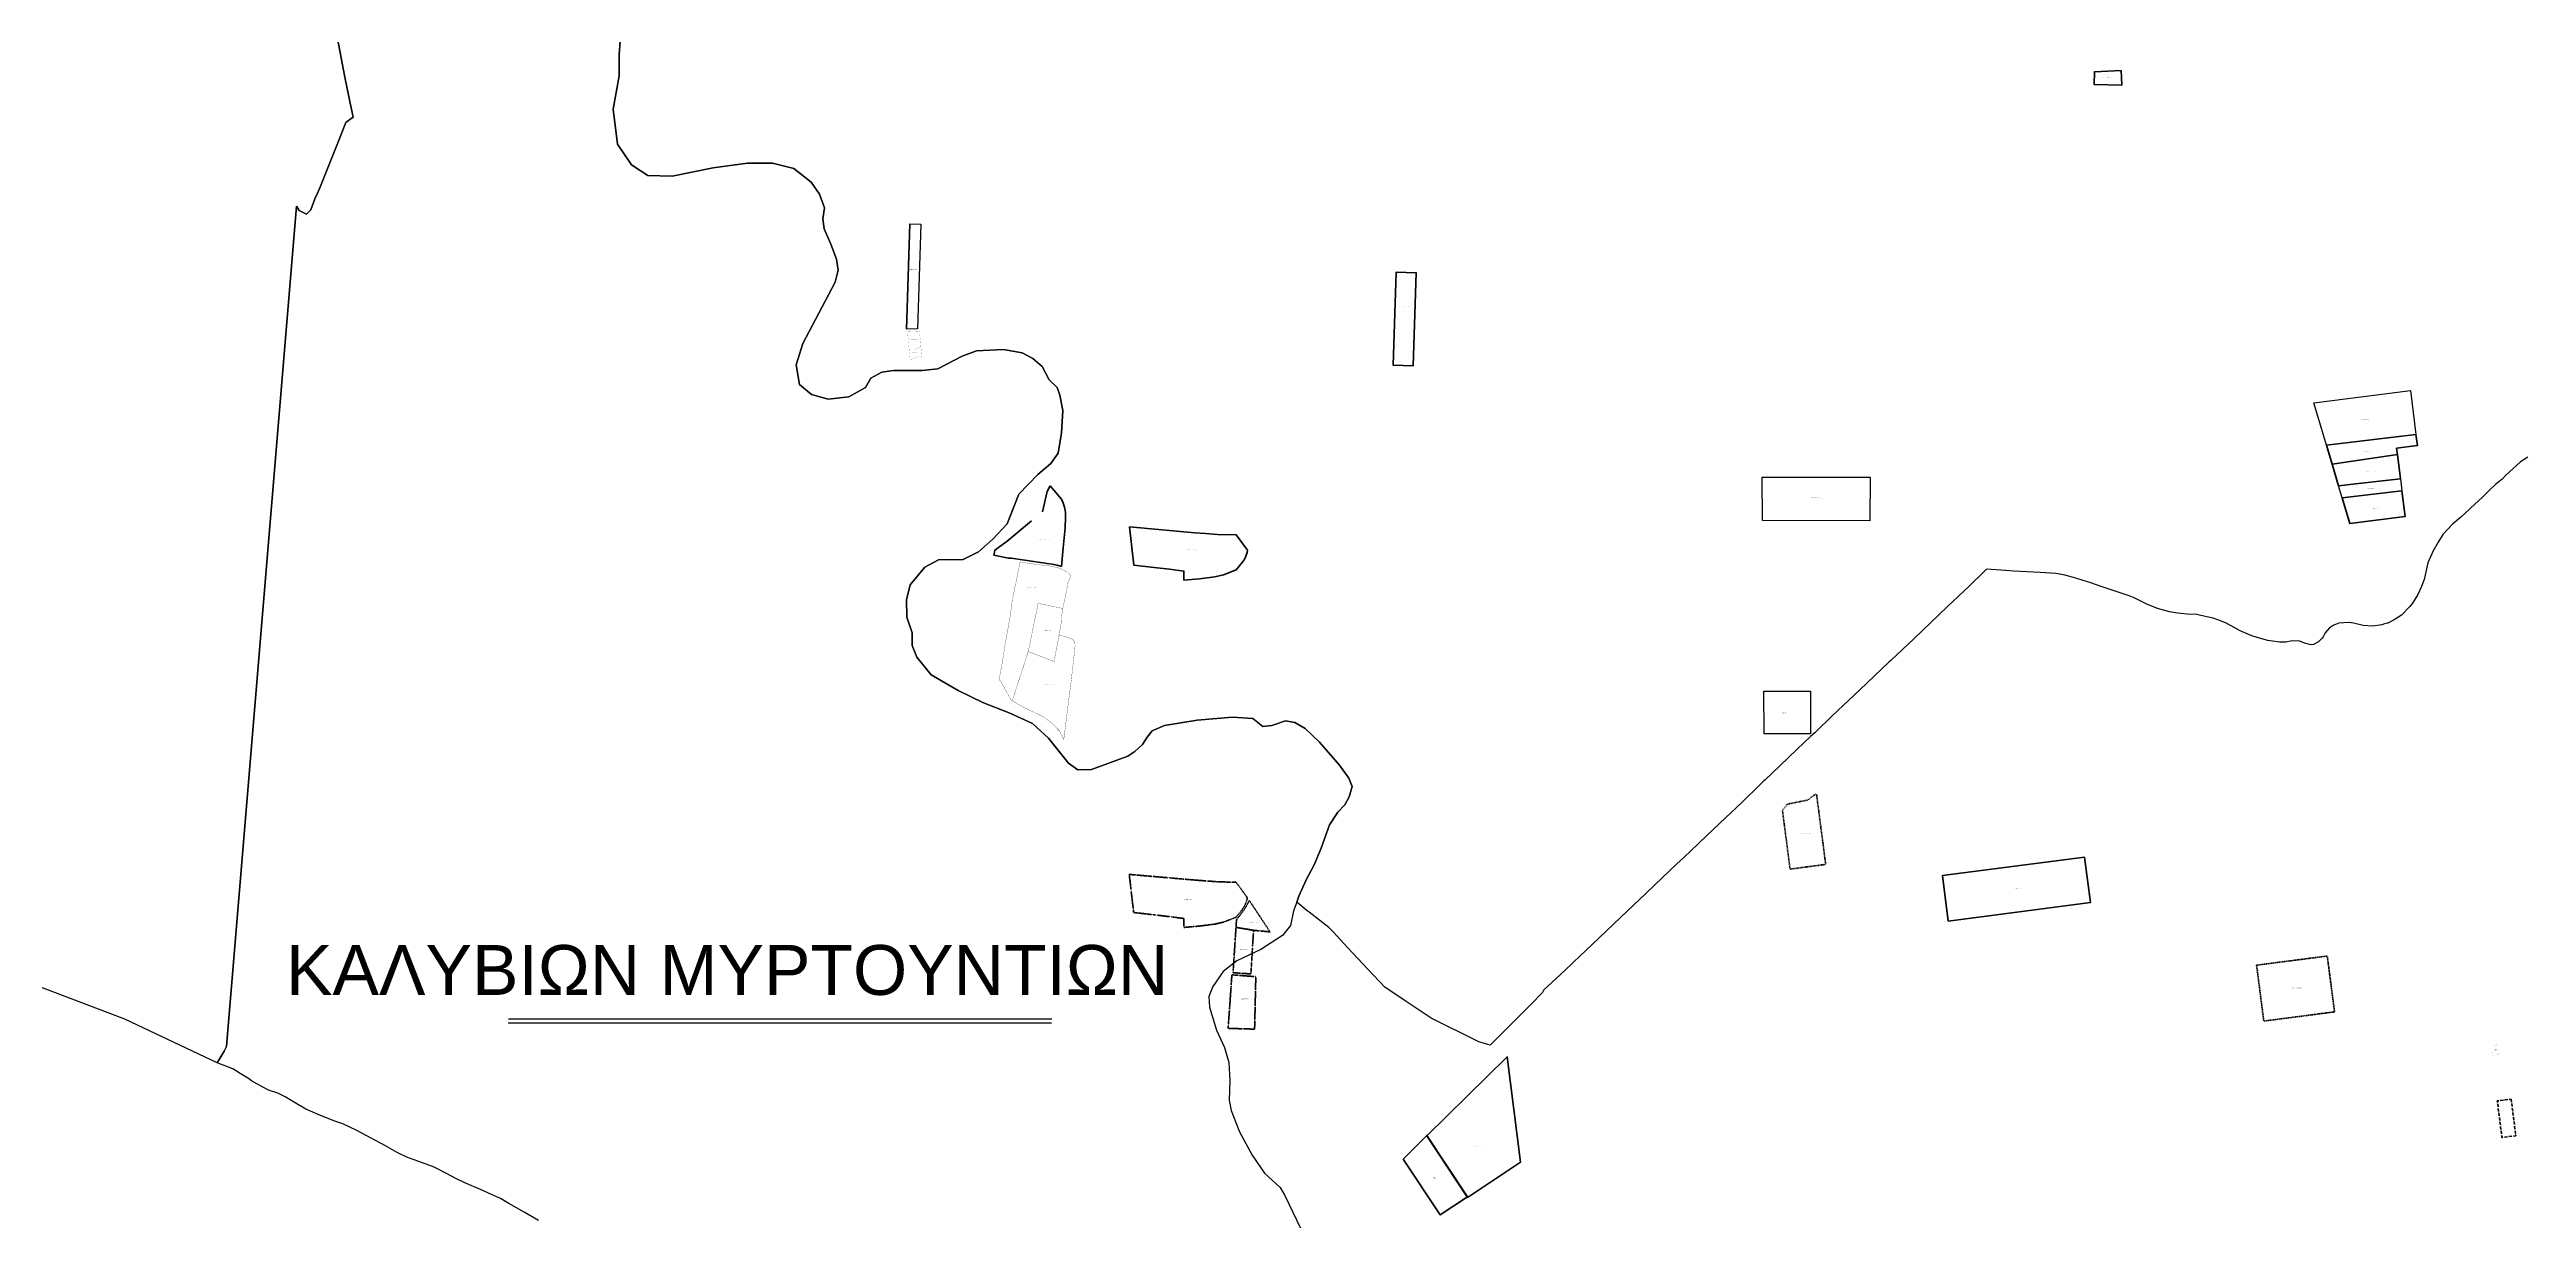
# Model space of a CAD drawing. Header units: metres. Extents: x 245125 to 394351, y 270578 to 4233311.
# Drawn here: x 254041 to 259008, y 4188405 to 4190753 of the extents above; entities that cross this region are included whole.
import ezdxf
from ezdxf.enums import TextEntityAlignment as Align
from ezdxf.lldxf.tags import DXFTag

# ---------------------------------------------------------------- set-up
doc = ezdxf.new("R2010")
doc.units = ezdxf.units.M
for name, pattern in [('DASHDOT', [25.4, 12.7, -6.35, 0, -6.35]), ('DASHDOT_LINE', [18, 12, -3, 0, -3]), ('t-orio', [0.79, 0.5, -0.12, 0.05, -0.12])]:
    doc.linetypes.add(name, pattern=pattern)
for name, color, linetype in [('4495-(228-329)', 103, 'Continuous'), ('ASTOTA', 7, 'Continuous'), ('t-orio', 7, 't-orio'), ('topo2011', 23, 'Continuous'), ('topo2012', 144, 'Continuous'), ('topo2013', 66, 'Continuous'), ('topo2015', 137, 'Continuous'), ('topo2016', 36, 'Continuous'), ('topo2017', 2, 'Continuous'), ('topo2018', 5, 'Continuous'), ('topo2019', 6, 'Continuous'), ('topo2020', 3, 'Continuous'), ('ΗΛΕΙΑ_Ονομασία ΟΤΑ_ΟΚΧΕ', 6, 'Continuous')]:
    doc.layers.add(name, color=color, linetype=linetype)
doc.styles.add('ARIAL', font='arial.ttf')
doc.styles.get("Standard").update_dxf_attribs({"font": 'arial.ttf'})
tags = doc.linetypes.add('DASHDOTX2', pattern=[2, 1, -0.5, 0, -0.5]).pattern_tags.tags
tags[10:11] = [DXFTag(74, 4), DXFTag(75, 0), DXFTag(340, '0'), DXFTag(46, 1.0), DXFTag(50, 0.0), DXFTag(44, 0.0), DXFTag(45, 0.0)]
tags[8:9] = [DXFTag(74, 4), DXFTag(75, 0), DXFTag(340, '0'), DXFTag(46, 1.0), DXFTag(50, 0.0), DXFTag(44, 0.0), DXFTag(45, 0.0)]
tags[6:7] = [DXFTag(74, 4), DXFTag(75, 0), DXFTag(340, '0'), DXFTag(46, 1.0), DXFTag(50, 0.0), DXFTag(44, 0.0), DXFTag(45, 0.0)]
tags[4:5] = [DXFTag(74, 4), DXFTag(75, 0), DXFTag(340, '0'), DXFTag(46, 1.0), DXFTag(50, 0.0), DXFTag(44, 0.0), DXFTag(45, 0.0)]
tags = doc.linetypes.add('HIDDEN', pattern=[0.375, 0.25, -0.125]).pattern_tags.tags
tags[6:7] = [DXFTag(74, 4), DXFTag(75, 0), DXFTag(340, '0'), DXFTag(46, 1.0), DXFTag(50, 0.0), DXFTag(44, 0.0), DXFTag(45, 0.0)]
tags[4:5] = [DXFTag(74, 4), DXFTag(75, 0), DXFTag(340, '0'), DXFTag(46, 1.0), DXFTag(50, 0.0), DXFTag(44, 0.0), DXFTag(45, 0.0)]
tags = doc.linetypes.add('HIDDENX2', pattern=[0.75, 0.5, -0.25]).pattern_tags.tags
tags[6:7] = [DXFTag(74, 4), DXFTag(75, 0), DXFTag(340, '0'), DXFTag(46, 1.0), DXFTag(50, 0.0), DXFTag(44, 0.0), DXFTag(45, 0.0)]
tags[4:5] = [DXFTag(74, 4), DXFTag(75, 0), DXFTag(340, '0'), DXFTag(46, 1.0), DXFTag(50, 0.0), DXFTag(44, 0.0), DXFTag(45, 0.0)]

msp = doc.modelspace()

# ---------------------------------------------------------------- linework, layer by layer
at = {"layer": '4495-(228-329)', "color": 103}
for p, q in [((254961.1, 4188801.1), (256050.8, 4188801.1)), ((254961.5, 4188809.2), (256051.2, 4188809.2))]:
    msp.add_line(p, q, dxfattribs=at)
at = {"layer": 'ASTOTA', "color": 253, "linetype": 'HIDDEN', "ltscale": 300}
for points in [[(259010.8, 4189935.3), (258996.6, 4189926.3), (258988.1, 4189918.7), (258967.1, 4189899.3), (258959.7, 4189891.4), (258953, 4189886), (258947.4, 4189881.9), (258946, 4189880.8), (258936, 4189871.1), (258920, 4189855.5), (258895.9, 4189833.1), (258894.3, 4189831.6), (258875.7, 4189814.3), (258860, 4189801.1), (258840.4, 4189780.3), (258831.5, 4189764.9), (258821.5, 4189747.9), (258810.7, 4189723.5), (258803.2, 4189690.3), (258798.1, 4189675.9), (258790.4, 4189660.3), (258779.6, 4189642.9), (258774.5, 4189636), (258757.5, 4189619), (258743, 4189609.3), (258739.1, 4189607.3), (258730, 4189602.9), (258729.6, 4189602.8), (258721.6, 4189600.4), (258720.2, 4189599.9), (258718.1, 4189599.3), (258700.5, 4189596.5), (258680.6, 4189597.9), (258661.4, 4189602.4), (258651.9, 4189603.9), (258632.2, 4189602.8), (258621.7, 4189598.8), (258613.6, 4189593.5), (258604.9, 4189583), (258600.5, 4189575.4), (258598.9, 4189572.6), (258591.2, 4189565), (258581.4, 4189559.7), (258575.9, 4189559.4), (258565.5, 4189561.8), (258553.9, 4189566.6), (258538.3, 4189567.2), (258525.7, 4189564.4), (258513.3, 4189564.4), (258489.7, 4189567.8), (258468, 4189573.6), (258457.9, 4189577), (258434.3, 4189587.3), (258423.5, 4189593.3), (258406.1, 4189602.8), (258394.5, 4189607.5), (258379.8, 4189612.4), (258361.2, 4189616.7), (258352.7, 4189618.8), (258347.2, 4189620), (258327.7, 4189621), (258308.6, 4189622.8), (258292.6, 4189625.7), (258268.7, 4189632.1), (258247.1, 4189640.7), (258241.8, 4189643.4), (258221.8, 4189653.6), (258211.5, 4189657.2), (258185.6, 4189666), (258153.4, 4189676.6), (258134.6, 4189683.6), (258099.7, 4189694.4), (258090, 4189697), (258083.2, 4189698.8), (258064.5, 4189702.1), (258033.2, 4189704.2), (257993.5, 4189706.2), (257979.7, 4189707.1), (257964.2, 4189708.2), (257963.6, 4189708.2), (257925.5, 4189710.8), (257912.8, 4189698.5), (257899.7, 4189685.7), (257890.6, 4189676.9), (257847.2, 4189635.8), (257779.6, 4189571.3), (257733.8, 4189527.8), (257730, 4189524.2), (257701, 4189496.8), (257671.3, 4189468.7), (257638.2, 4189437.4), (257616.1, 4189416.7), (257583, 4189384.6), (257581.3, 4189383), (257572.9, 4189375.1), (257545.9, 4189349.7), (257511, 4189316.9), (257481.5, 4189288.6), (257479.2, 4189286.5), (257471.5, 4189278.9), (257434.6, 4189242.9), (257402.1, 4189212.6), (257364.5, 4189176.8), (257332.6, 4189146.2), (257318.9, 4189133), (257304.7, 4189119.8), (257260.7, 4189077.7), (257243.4, 4189061.2), (257191.9, 4189012.3), (257134.6, 4188958), (257110.2, 4188935), (257097.1, 4188922.6), (257094, 4188919.7), (257070.7, 4188897.7), (257038, 4188867.1), (257035.3, 4188862), (257013, 4188839.5), (256982.5, 4188808.7), (256973.8, 4188799.9), (256933.6, 4188759.6), (256930.5, 4188756.5), (256925.5, 4188758), (256907.7, 4188763.2), (256812.2, 4188810.4), (256757.9, 4188846.8), (256719.3, 4188872.7), (256685, 4188908.9), (256644, 4188952), (256615.8, 4188983), (256607, 4188992.7), (256567.4, 4189023), (256563.6, 4189026), (256542.3, 4189042.9), (256546.7, 4189055.3), (256561.1, 4189088.3), (256577.3, 4189117.8), (256591.2, 4189151.5), (256608.1, 4189198.5), (256625, 4189223.4), (256638.5, 4189238.6), (256647.2, 4189254.5), (256653.7, 4189274.9), (256646.8, 4189291.8), (256628.3, 4189317.8), (256588.2, 4189363.9), (256559.6, 4189391.5), (256538.4, 4189403.7), (256519.7, 4189407.1), (256492.2, 4189397.3), (256474.1, 4189395.6), (256454.4, 4189411.4), (256413.5, 4189414.1), (256342.5, 4189408.1), (256277, 4189397.7), (256252.5, 4189386.8), (256242.2, 4189374.4), (256232.8, 4189359.7), (256217.8, 4189345.2), (256203.9, 4189336.1), (256131.1, 4189309), (256103.4, 4189308.9), (256084.6, 4189322.1), (256044.5, 4189372), (256012.2, 4189401.8), (255965.9, 4189423.2), (255914.2, 4189442.9), (255863.5, 4189467.5), (255809.5, 4189499.2), (255780.6, 4189534.5), (255771, 4189558), (255770.9, 4189583.1), (255760.4, 4189615), (255759.7, 4189649.4), (255766.9, 4189679.4), (255796.7, 4189714.9), (255824, 4189729.9), (255873.3, 4189730.5), (255895.9, 4189741.5), (255904.1, 4189745.5), (255932.9, 4189771.1), (255961.6, 4189801.7), (255985, 4189861.1), (256023, 4189900.5), (256049.2, 4189922.7), (256063.9, 4189943.6), (256070.9, 4189984.2), (256073.1, 4190028.8), (256067.5, 4190060), (256061.9, 4190075.2), (256045.9, 4190090.5), (256032.1, 4190117.3), (256013.1, 4190133.7), (255991.9, 4190144.9), (255954.5, 4190151.2), (255900.5, 4190148.5), (255871.6, 4190138.3), (255822.5, 4190112.7), (255791, 4190109), (255733.8, 4190109.3), (255710.4, 4190106.2), (255688.1, 4190093.8), (255677.7, 4190075), (255644.5, 4190056.3), (255602.8, 4190051.7), (255569.1, 4190060.9), (255545.5, 4190081.5), (255538.8, 4190120.4), (255551.7, 4190163.2), (255577.4, 4190211.7), (255616.6, 4190286.2), (255622.6, 4190310.7), (255619.7, 4190332.7), (255608.1, 4190362.4), (255595, 4190393.3), (255592, 4190413.5), (255595.7, 4190435.4), (255585.7, 4190462.7), (255568.4, 4190486.9), (255533.7, 4190514.7), (255490.9, 4190525.1), (255460.6, 4190525.1), (255441.2, 4190525.1), (255372.3, 4190515.4), (255290, 4190499.2), (255241.2, 4190500.5), (255208.3, 4190521.6), (255180.5, 4190563.2), (255171.7, 4190633.6), (255184, 4190700.1), (255183.9, 4190742.8), (255190, 4190823.5)], [(255190, 4190823.5), (255183.9, 4190742.8), (255184, 4190700.1), (255171.7, 4190633.6), (255180.5, 4190563.2), (255208.3, 4190521.6), (255241.2, 4190500.5), (255290, 4190499.2), (255372.3, 4190515.4), (255441.2, 4190525.1), (255460.6, 4190525.1), (255490.9, 4190525.1), (255533.7, 4190514.7), (255568.4, 4190486.9), (255585.7, 4190462.7), (255595.7, 4190435.4), (255592, 4190413.5), (255595, 4190393.3), (255608.1, 4190362.4), (255619.7, 4190332.7), (255622.6, 4190310.7), (255616.6, 4190286.2), (255577.4, 4190211.7), (255551.7, 4190163.2), (255538.8, 4190120.4), (255545.5, 4190081.5), (255569.1, 4190060.9), (255602.8, 4190051.7), (255644.5, 4190056.3), (255677.7, 4190075), (255688.1, 4190093.8), (255710.4, 4190106.2), (255733.8, 4190109.3), (255791, 4190109), (255822.5, 4190112.7), (255871.6, 4190138.3), (255900.5, 4190148.5), (255954.5, 4190151.2), (255991.9, 4190144.9), (256013.1, 4190133.7), (256032.1, 4190117.3), (256045.9, 4190090.5), (256061.9, 4190075.2), (256067.5, 4190060), (256073.1, 4190028.8), (256070.9, 4189984.2), (256063.9, 4189943.6), (256049.2, 4189922.7), (256023, 4189900.5), (255985, 4189861.1), (255961.6, 4189801.7), (255932.9, 4189771.1), (255904.1, 4189745.5), (255895.9, 4189741.5), (255873.3, 4189730.5), (255824, 4189729.9), (255796.7, 4189714.9), (255766.9, 4189679.4), (255759.7, 4189649.4), (255760.4, 4189615), (255770.9, 4189583.1), (255771, 4189558), (255780.6, 4189534.5), (255809.5, 4189499.2), (255863.5, 4189467.5), (255914.2, 4189442.9), (255965.9, 4189423.2), (256012.2, 4189401.8), (256044.5, 4189372), (256084.6, 4189322.1), (256103.4, 4189308.9), (256131.1, 4189309), (256203.9, 4189336.1), (256217.8, 4189345.2), (256232.8, 4189359.7), (256242.2, 4189374.4), (256252.5, 4189386.8), (256277, 4189397.7), (256342.5, 4189408.1), (256413.5, 4189414.1), (256454.4, 4189411.4), (256474.1, 4189395.6), (256492.2, 4189397.3), (256519.7, 4189407.1), (256538.4, 4189403.7), (256559.6, 4189391.5), (256588.2, 4189363.9), (256628.3, 4189317.8), (256646.8, 4189291.8), (256653.7, 4189274.9), (256647.2, 4189254.5), (256638.5, 4189238.6), (256625, 4189223.4), (256608.1, 4189198.5), (256591.2, 4189151.5), (256577.3, 4189117.8), (256561.1, 4189088.3), (256546.7, 4189055.3), (256542.3, 4189042.9), (256536.1, 4189025.6), (256530.2, 4188996.6), (256513.7, 4188976.1), (256470.4, 4188948.1), (256422.4, 4188925.3), (256394.8, 4188904.2), (256374.1, 4188874.1), (256366, 4188854.2), (256367.3, 4188832.5), (256381.2, 4188786.5), (256397.2, 4188751.5), (256406.5, 4188721.8), (256408.5, 4188685.8), (256406.8, 4188646.2), (256411.2, 4188625.4), (256427.6, 4188582.6), (256453, 4188536.1), (256477.9, 4188499.9), (256509.4, 4188471.1), (256518.6, 4188454.7), (256565.4, 4188357.3)], [(254617.9, 4190778.2), (254633.9, 4190697.3), (254643.4, 4190648.8), (254650.1, 4190617.5), (254643.5, 4190612.6), (254635.5, 4190606.7), (254619.3, 4190565.7), (254583.2, 4190475.6), (254580.9, 4190469.8), (254579, 4190465.1), (254573.1, 4190453.5), (254565.2, 4190431.4), (254556.9, 4190422.5), (254541.9, 4190430.2), (254536.9, 4190438.8), (254396, 4188753.6), (254391.8, 4188744.5), (254377.6, 4188721.3), (254192.7, 4188808.7), (254014.4, 4188875.9)], [(255021.9, 4188404.9), (254993.1, 4188421.6), (254962.3, 4188439.2), (254945.6, 4188448.8), (254927.4, 4188456.8), (254905.6, 4188467), (254874, 4188480.4), (254855.9, 4188489.2), (254837.5, 4188499.4), (254812.7, 4188511.9), (254801.7, 4188516), (254780.2, 4188523.6), (254757.6, 4188532), (254738.5, 4188541), (254715.2, 4188554.9), (254657.4, 4188585.4), (254629.6, 4188598.6), (254613.4, 4188604.3), (254584.8, 4188615.3), (254555.6, 4188627.9), (254534, 4188640.9), (254513.8, 4188652.7), (254498.9, 4188660.5), (254480.5, 4188666.4), (254456.9, 4188679.1), (254446.6, 4188684.7), (254440.3, 4188689.6), (254424, 4188699.5), (254409.1, 4188708.7), (254377.6, 4188721.3), (254391.8, 4188744.5), (254396, 4188753.6), (254536.9, 4190438.8), (254541.9, 4190430.2), (254556.9, 4190422.5), (254565.2, 4190431.4), (254573.1, 4190453.5), (254579, 4190465.1), (254580.9, 4190469.8), (254583.2, 4190475.6), (254619.3, 4190565.7), (254635.5, 4190606.7), (254643.5, 4190612.6), (254650.1, 4190617.5), (254643.4, 4190648.8), (254633.9, 4190697.3), (254617.9, 4190778.2)]]:
    msp.add_lwpolyline(points, dxfattribs=at)
at = {"layer": 'topo2011', "color": 23}
for p, q in [((255766.4, 4190403.7), (255759.6, 4190192)), ((255759.6, 4190192), (255766.4, 4190403.7)), ((255766.4, 4190403.7), (255788.9, 4190403)), ((255788.9, 4190403), (255782.2, 4190193.1)), ((255782.2, 4190193.1), (255759.6, 4190192))]:
    msp.add_line(p, q, dxfattribs=at)
at = {"layer": 'topo2012', "color": 144}
for p, q in [((257475.4, 4189895.4), (257692, 4189895.6)), ((257476.2, 4189808.4), (257475.4, 4189895.4)), ((257692, 4189895.6), (257691.9, 4189808.2)), ((257691.9, 4189808.2), (257476.2, 4189808.4)), ((256232.1, 4189793.4), (256206.7, 4189795.6)), ((256214.7, 4189794.9), (256338.3, 4189784.1)), ((256214.7, 4189794.9), (256338.3, 4189784.1))]:
    msp.add_line(p, q, dxfattribs=at)
at = {"layer": 'topo2012', "color": 144, "linetype": 'HIDDEN', "lineweight": 70, "ltscale": 6}
msp.add_lwpolyline([(256206.7, 4189795.6), (256215.6, 4189719.1), (256256.3, 4189714.6), (256287, 4189710.8), (256316.1, 4189707.1), (256316, 4189689.1), (256347.4, 4189691.9), (256378.4, 4189695.9), (256395.4, 4189699.8), (256420.6, 4189709.4), (256432.7, 4189724), (256436.7, 4189730), (256439.4, 4189735.1), (256442.7, 4189744.6), (256443.4, 4189748.9), (256421, 4189779.8), (256383.8, 4189780.8), (256359.3, 4189782.6), (256338.3, 4189784.1), (256206.7, 4189795.6)], dxfattribs=at)
at = {"layer": 'topo2012', "color": 144}
for points in [[(256206.7, 4189795.6), (256215.6, 4189719.1), (256256.3, 4189714.6), (256287, 4189710.8), (256316.1, 4189707.1), (256316, 4189689.1), (256347.4, 4189691.9), (256378.4, 4189695.9), (256395.4, 4189699.8), (256420.6, 4189709.4), (256432.7, 4189724), (256436.7, 4189730), (256439.4, 4189735.1), (256442.7, 4189744.6), (256443.4, 4189748.9), (256421, 4189779.8), (256383.8, 4189780.8), (256338.3, 4189784.1), (256206.7, 4189795.6)], [(257478.7, 4189466.1), (257572.5, 4189466.1), (257572.5, 4189380.5), (257479.4, 4189380.6), (257478.7, 4189466.1)]]:
    msp.add_lwpolyline(points, dxfattribs=at)
at = {"layer": 'topo2012', "color": 144, "lineweight": 40}
msp.add_lwpolyline([(256803.4, 4188574.4), (256964.2, 4188733.4), (256991.3, 4188521.6), (256885, 4188451.2)], close=True, dxfattribs=at)
at = {"layer": 'topo2013', "color": 66}
for p, q in [((258638.8, 4189854.1), (258631.7, 4189878)), ((258758.7, 4189868), (258638.8, 4189854.1)), ((258689.3, 4189884.6), (258755.6, 4189892.4)), ((258755.6, 4189892.4), (258689.3, 4189884.6))]:
    msp.add_line(p, q, dxfattribs=at)
msp.add_lwpolyline([(258607.4, 4189959.6), (258582.1, 4190044.4), (258775.6, 4190068.9), (258786.7, 4189981)], close=True, dxfattribs=at)
at = {"layer": 'topo2013', "color": 66, "linetype": 'DASHDOTX2', "lineweight": 80, "ltscale": 2}
for points in [[(258618.6, 4189921.7), (258607.4, 4189959.6), (258786.7, 4189981), (258789.5, 4189958.8), (258747.9, 4189953.5), (258749.5, 4189940.6)], [(258631.7, 4189878), (258618.6, 4189921.7), (258749.5, 4189940.6), (258755.6, 4189892.4), (258755.6, 4189892.4), (258665.6, 4189882.2), (258643.3, 4189879.3), (258643.3, 4189879.3)]]:
    msp.add_lwpolyline(points, close=True, dxfattribs=at)
at = {"layer": 'topo2013', "color": 66, "linetype": 'HIDDEN', "lineweight": 40, "ltscale": 4}
msp.add_lwpolyline([(258638.8, 4189854.1), (258758.7, 4189868), (258765.2, 4189816.6), (258654.1, 4189802.5), (258638.8, 4189854.1)], dxfattribs=at)
at = {"layer": 'topo2013', "color": 66}
for points in [[(258689.3, 4189884.6), (258755.6, 4189892.4), (258758.7, 4189868.1)], [(256756.1, 4188528.1), (256830.2, 4188416.1), (256884.8, 4188452.3), (256803.2, 4188575.5), (256756.1, 4188528.1)]]:
    msp.add_lwpolyline(points, dxfattribs=at)
at = {"layer": 'topo2013', "color": 66, "linetype": 'HIDDEN', "lineweight": 40, "ltscale": 8}
msp.add_lwpolyline([(256756.1, 4188528), (256830.2, 4188416.1), (256884.8, 4188452.3), (256803.2, 4188575.5), (256756.1, 4188528)], dxfattribs=at)
at = {"layer": 'topo2015', "color": 137}
for p, q in [((258142.1, 4190708.3), (258195.6, 4190710.9)), ((256735.9, 4190119.7), (256742, 4190306.8)), ((256782, 4190305.5), (256775.9, 4190118.4))]:
    msp.add_line(p, q, dxfattribs=at)
at = {"layer": 'topo2015', "color": 137, "linetype": 'HIDDEN', "lineweight": 40, "ltscale": 4}
msp.add_lwpolyline([(258195.6, 4190710.9), (258196.8, 4190681.6), (258141.3, 4190682.9), (258142.1, 4190708.3), (258195.6, 4190710.9)], dxfattribs=at)
at = {"layer": 'topo2015', "color": 137, "linetype": 'HIDDENX2', "lineweight": 40, "ltscale": 4}
msp.add_lwpolyline([(256775.9, 4190118.4), (256735.9, 4190119.7), (256742, 4190306.8), (256782, 4190305.5), (256775.9, 4190118.4)], dxfattribs=at)
at = {"layer": 'topo2016', "color": 36, "linetype": 'DASHDOT', "lineweight": 60, "ltscale": 5}
msp.add_lwpolyline([(256047.8, 4189878.1), (256070.4, 4189851.5), (256073.1, 4189845.4), (256076.8, 4189835.5), (256078.5, 4189825.2), (256078.4, 4189814.8), (256077.8, 4189794), (256074.3, 4189753.7), (256070.9, 4189716.4), (256062, 4189719.1), (256051.7, 4189721.1), (256041.9, 4189722.4), (255997, 4189728.7), (255970, 4189732.7), (255964.2, 4189733.1), (255935.1, 4189738.9), (255936.4, 4189745.2), (255937.2, 4189749), (255961.4, 4189767.1), (256032.3, 4189826), (256041.9, 4189866.7), (256047.8, 4189878.1)], dxfattribs=at)
at = {"layer": 'topo2016', "color": 36, "linetype": 'HIDDEN', "lineweight": 40}
msp.add_lwpolyline([(258122, 4189133.7), (258133.9, 4189042.4), (257848.9, 4189005.3), (257837, 4189096.5), (258122, 4189133.7)], dxfattribs=at)
at = {"layer": 'topo2017', "color": 2, "linetype": 'DASHDOT', "lineweight": 70, "ltscale": 0.1, "flags": 128}
msp.add_lwpolyline([(257516.3, 4189227.5), (257526.2, 4189239.7), (257567.8, 4189248.2), (257574.4, 4189254.1), (257582.5, 4189259.2), (257584.7, 4189259.7), (257603.1, 4189118.9), (257531.7, 4189109.5)], close=True, dxfattribs=at)
at = {"layer": 'topo2017', "color": 2, "linetype": 'DASHDOT_LINE', "lineweight": 70, "ltscale": 0.2, "flags": 128}
msp.add_lwpolyline([(258467.1, 4188916.9), (258608.9, 4188935.2), (258623.4, 4188823.2), (258481.6, 4188804.8)], close=True, dxfattribs=at)
at = {"layer": 'topo2017', "color": 2, "linetype": 'DASHDOT_LINE', "lineweight": 53, "ltscale": 0.5, "flags": 128}
msp.add_lwpolyline([(258977.6, 4188648.2), (258987, 4188574.8), (258959.2, 4188571.3), (258949.8, 4188644.7), (258977.6, 4188648.2)], dxfattribs=at)
at = {"layer": 'topo2018', "color": 5, "linetype": 'DASHDOT', "lineweight": 70, "ltscale": 0.05}
msp.add_lwpolyline([(256206.5, 4189098.9), (256215.4, 4189022.4), (256256.1, 4189017.9), (256286.9, 4189014.2), (256315.9, 4189010.5), (256315.9, 4188992.5), (256347.2, 4188995.3), (256378.2, 4188999.2), (256395.3, 4189003.1), (256420.4, 4189012.7), (256432.5, 4189027.4), (256436.5, 4189033.3), (256439.2, 4189038.4), (256442.6, 4189047.9), (256443.3, 4189052.3), (256420.8, 4189083.1), (256383.6, 4189084.1), (256338.1, 4189087.5), (256206.5, 4189098.9)], dxfattribs=at)
for points in [[(256420.6, 4188992.7), (256422.6, 4188992.3), (256455.8, 4188986.8), (256488.8, 4188983.6), (256462.4, 4189023.8), (256447.3, 4189046.6), (256438.3, 4189029.9), (256428.7, 4189017.3), (256421.6, 4189007.8), (256420.6, 4188992.7)], [(256420.6, 4188992.7), (256422.7, 4188992.3), (256455.8, 4188986.8), (256451.3, 4188913.2), (256450.4, 4188899.3), (256414.7, 4188901.8), (256420.6, 4188992.7)], [(256412.3, 4188897.5), (256460.3, 4188893.8), (256459.2, 4188843.9), (256457.9, 4188788.6), (256428.5, 4188789.5), (256404.8, 4188790.1), (256408.9, 4188847.1), (256412.3, 4188897.5)]]:
    msp.add_lwpolyline(points, close=True, dxfattribs=at)
at = {"layer": 'topo2019', "color": 6, "lineweight": 80, "ltscale": 200, "const_width": 0.5}
for points in [[(256082, 4189673.8), (256083.5, 4189683.3), (256089.6, 4189698.6), (256084.4, 4189703.7), (256073, 4189709.8), (256064.9, 4189713.4), (256048.5, 4189717.1), (256024.7, 4189719.9), (255987.6, 4189725.1), (255971.9, 4189648.3), (255967, 4189611.9), (255956.8, 4189556), (255952.1, 4189524.4), (255945.7, 4189490.1), (255952.2, 4189480.4), (255967.1, 4189453), (255969.6, 4189448.3), (255971.9, 4189447), (256004, 4189545.8), (256023.9, 4189642.4), (256073.3, 4189632.1)], [(256065.9, 4189579), (256055.7, 4189525.7), (256004, 4189545.8), (256023.9, 4189642.4), (256073.3, 4189632.1), (256070.4, 4189612.3), (256069.7, 4189601.1)], [(256065.9, 4189579), (256082.1, 4189574.4), (256093.6, 4189570), (256097.5, 4189564.1), (256097.9, 4189556.1), (256096.6, 4189543.5), (256091, 4189495), (256087.1, 4189464), (256081.5, 4189419.5), (256075.3, 4189369.6), (256072.3, 4189376), (256065.8, 4189387.3), (256050.8, 4189402.4), (256050, 4189403.2), (256035.6, 4189414.1), (256021.8, 4189421.1), (256002.4, 4189430), (255991.9, 4189435.5), (255985.7, 4189439), (255971.9, 4189447), (256004, 4189545.8), (256004, 4189545.8), (256004, 4189545.8), (256004, 4189545.8), (256055.7, 4189525.7)]]:
    msp.add_lwpolyline(points, close=True, dxfattribs=at)
at = {"layer": 'topo2019', "color": 6, "lineweight": 40, "ltscale": 11, "const_width": 0.1, "flags": 128}
msp.add_lwpolyline([(258937.6, 4188751.7), (258952.7, 4188758.9), (258957.1, 4188741.4), (258942.1, 4188734.2)], close=True, dxfattribs=at)
at = {"layer": 'topo2020', "color": 3, "ltscale": 20, "const_width": 0.2}
for points in [[(255761.9, 4190186.7), (255785.9, 4190187.8), (255788.7, 4190157.5), (255765.7, 4190145.8)], [(255765.7, 4190145.8), (255788.7, 4190157.5), (255790.6, 4190136.3), (255787.6, 4190137.5), (255785.5, 4190137.6), (255783.4, 4190137.2), (255779.5, 4190135.4), (255770.4, 4190132), (255767.1, 4190130.4)]]:
    msp.add_lwpolyline(points, close=True, dxfattribs=at)

# ---------------------------------------------------------------- texts
at = {"color": 5, "insert": (256428.2, 4188949), "char_height": 1, "width": 19.391, "attachment_point": 1}
msp.add_mtext('KAΛΑΡΥΤΗΣ ΣΠΥΡΟΣ-18', dxfattribs=at)
at = {"layer": 't-orio', "color": 3, "ltscale": 18, "insert": (255769.2, 4190171.5), "char_height": 1, "width": 5.041, "attachment_point": 1}
msp.add_mtext('ΦΡΑΓΚΟΠΟΥΛΟΣ-20', dxfattribs=at)
at = {"layer": 'topo2011', "color": 23, "ltscale": 18, "insert": (255763.9, 4190311.9), "char_height": 1, "width": 5.041, "attachment_point": 1}
msp.add_mtext('ΦΡΑΓΚΟΠΟΥΛΟΣ-11(ορθογωνιες)', dxfattribs=at)
at = {"layer": 'topo2012', "color": 144, "char_height": 1, "attachment_point": 1}
for s, insert, width in [('ΣΩΤΗΡΟΠΟΥΛΟΣ-12(oρθογωνιες)', (257575.2, 4189854.1), 13.827), ('ΚΑΛΑΡΙΤΗΣ-12(ορθογωνιες)', (256323.1, 4189750.3), 21.086), ('ΣΩΤΗΡΟΠΟΥΛΟΣ-12', (257512.5, 4189423), 13.827), ('ΠΑΝΑΓΙΩΤΟΠΟΥΛΟΥ-12', (256899.1, 4188554.6), 18.055)]:
    msp.add_mtext(s, dxfattribs=dict(at, insert=insert, width=width))
at = {"layer": 'topo2013', "color": 66, "char_height": 1, "attachment_point": 1}
for s, insert, width in [('ΣΑΜΙΟΣ ΔΗΜΗΤΡΗΣ-13', (258678, 4190011.4), 21.086), ('ΣΑΜΙΟΣ ΔΗΜΗΤΡΗΣ-13', (258679.6, 4189948), 21.086), ('ΣΑΜΙΟΣ ΔΗΜΗΤΡΗΣ-13', (258687.7, 4189907.2), 21.086), ('ΣΑΜΙΟΣ ΔΗΜΗΤΡΗΣ-13', (258689, 4189872.8), 21.086), ('ΣΑΜΙΟΣ ΔΗΜΗΤΡΗΣ-13', (258699.4, 4189833), 21.086), ('ΜΠΙΛΙΑΣ-13', (256815.6, 4188490.5), 18.055)]:
    msp.add_mtext(s, dxfattribs=dict(at, insert=insert, width=width))
at = {"layer": 'topo2015', "color": 137, "insert": (258159.7, 4190697.9), "char_height": 1, "width": 26.378, "attachment_point": 1}
msp.add_mtext('ΑΓΙΟΣ ΝΙΚΟΛΑΟΣ ΓΑΣΤΟΥΝΗΣ-15', dxfattribs=at)
at = {"layer": 'topo2015', "color": 137, "lineweight": 80, "ltscale": 20, "char_height": 1, "width": 3.661, "attachment_point": 1}
for s, insert in [('MΠΟΥΚΟΥΒΑΛΑΣ ', (256747.6, 4190238.1)), ('ΓΑΣΤΟΥΝΗ-15', (256760, 4190238.1))]:
    msp.add_mtext(s, dxfattribs=dict(at, insert=insert))
at = {"layer": 'topo2016', "color": 36, "char_height": 1, "width": 21.086, "attachment_point": 1}
for s, insert in [('ΚΑΛΑΡΥΤΗΣ ΓΑΣΤΟΥΝΗ-16', (256027.1, 4189771)), ('ΚΑΤΟΧΙΑΝΟΣ-16', (257982.7, 4189070.6))]:
    msp.add_mtext(s, dxfattribs=dict(at, insert=insert))
at = {"layer": 'topo2017', "color": 2, "char_height": 1, "attachment_point": 1}
for s, insert, width in [('ΝΙΚΟΛΟΠΟΥΛΟΣ ΠΑΛΙΟΧΩΡΙ-17', (257551.6, 4189181.5), 29.96), ('ΜΑΣΟΥΡΑΣ ΠΑΛΙΟΧΩΡΙ-17', (258539, 4188871.7), 24.238), ('ΣΓΟΥΡΟΣ-17', (258965.3, 4188608.5), 13.827)]:
    msp.add_mtext(s, dxfattribs=dict(at, insert=insert, width=width))
at = {"layer": 'topo2018', "color": 5, "char_height": 1, "attachment_point": 1}
for insert, width in [((256316, 4189049.5), 25.086), ((256447.7, 4189003.1), 18.758), ((256430.3, 4188849.4), 20.247)]:
    msp.add_mtext('KAΛΑΡΥΤΗΣ ΣΠΥΡΟΣ-18', dxfattribs=dict(at, insert=insert, width=width))
at = {"layer": 'topo2019', "color": 6, "lineweight": 80, "ltscale": 20, "char_height": 1, "width": 3.661, "attachment_point": 1}
for s, insert in [('KAΛΦΑΓΙΑΝ ', (256001.2, 4189674.8)), ('ΠΑΛΙΟΧΩΡΙ-19', (256010, 4189674.8)), ('KAΛΦΑΓΙΑΝ ', (256033.4, 4189588)), ('ΠΑΛΙΟΧΩΡΙ-19', (256042, 4189588)), ('KAΛΦΑΓΙΑΝ ', (256036.2, 4189479.4)), ('ΠΑΛΙΟΧΩΡΙ-19', (256044.9, 4189479.4)), ('ΓΑΒΡΗΛΙΑΔΗΣ-19', (258941.8, 4188747.3))]:
    msp.add_mtext(s, dxfattribs=dict(at, insert=insert))
at = {"layer": 'topo2020', "color": 3, "ltscale": 18, "insert": (255771.3, 4190145.1), "char_height": 1, "width": 5.041, "attachment_point": 1}
msp.add_mtext('ΦΡΑΓΚΟΠΟΥΛΟΣ-20', dxfattribs=at)
at = {"layer": 'ΗΛΕΙΑ_Ονομασία ΟΤΑ_ΟΚΧΕ', "color": 253, "style": 'ARIAL'}
msp.add_text('ΚΑΛΥΒΙΩΝ ΜΥΡΤΟΥΝΤΙΩΝ', height=100, dxfattribs=at).set_placement((255400.2, 4188907.3), align=Align.MIDDLE)

doc.saveas('drawing.dxf')
